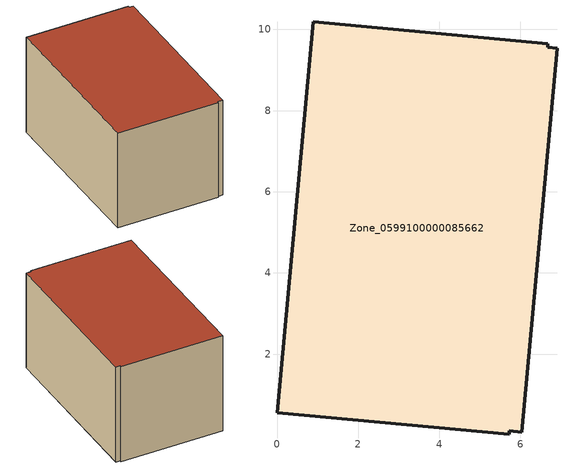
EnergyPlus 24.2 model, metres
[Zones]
Zone_0599100000085662
 floor ground (C_G): 6.9,9.54 6.03,0.08 5.73,0.11 5.72,0.03 0,0.56 0.89,10.19 6.68,9.65 6.67,9.56 z0
 wall outside (C_F): 0,0.56 5.72,0.03 5.73,0.11 6.03,0.08 6.9,9.54 6.67,9.56 6.68,9.65 0.89,10.19 0,0.56 z0:5.77
 roof outside (C_R): 6.03,0.08 6.9,9.54 6.67,9.56 6.68,9.65 0.89,10.19 0,0.56 5.72,0.03 5.73,0.11 z5.77
[BUILDING]
Pand.0599100000085662: North Axis=0; Terrain=City; Loads Convergence Tolerance Value=0.04; Temperature Convergence Tolerance Value=0.4; Solar Distribution=FullExterior; Maximum Number of Warmup Days=25; Minimum Number of Warmup Days=1
[Site:Location]
Rotterdam.The.Hague.AP_ZH_NLD Design_Conditions: Latitude=51.96; Longitude=4.45; Time Zone=1; Elevation=-4.5
[SITE:GROUNDTEMPERATURE:BUILDINGSURFACE]
18, 18, 18, 18, 18, 18, 18, 18, 18, 18, 18, 18
[MATERIAL] Thermal Absorptance=0.9; Solar Absorptance=0.7; Visible Absorptance=0.7
Name | Roughness | Thickness | Conductivity | Density | Specific Heat
G.TC.1946-1964 | MediumSmooth | 0.15 | 1 | 540 | 1210
F.TC.1946-1964 | Rough | 0.3 | 0.857143 | 1920 | 840
R.TC.1946-1964 | MediumRough | 0.2 | 0.235294 | 1500 | 1000
[CONSTRUCTION]
C_G: G.TC.1946-1964
C_F: F.TC.1946-1964
C_R: R.TC.1946-1964
[ZONE]
Zone_0599100000085662: Type=1; Multiplier=1; Ceiling Height=Autocalculate; Volume=Autocalculate; Floor Area=autocalculate; Part of Total Floor Area=Yes
[ZONEINFILTRATION:DESIGNFLOWRATE]
Infil_Zone_0599100000085662: Zone or ZoneList or Space or SpaceList=Zone_0599100000085662; Schedule=AlwaysOn; Design Flow Rate Calculation Method=Flow/Area; Flow Rate per Floor Area=0.003; Constant Term Coefficient=1; Temperature Term Coefficient=0; Velocity Term Coefficient=0; Velocity Squared Term Coefficient=0
[HVACTEMPLATE:ZONE:IDEALLOADSAIRSYSTEM]
Zone_0599100000085662: Maximum Heating Supply Air Temperature=50; Minimum Cooling Supply Air Temperature=13; Maximum Heating Supply Air Humidity Ratio=0.0156; Minimum Cooling Supply Air Humidity Ratio=0.0077; Heating Limit=NoLimit; Cooling Limit=NoLimit; Dehumidification Control Type=ConstantSensibleHeatRatio; Cooling Sensible Heat Ratio=0.7; Dehumidification Setpoint=60; Humidification Control Type=None; Humidification Setpoint=30; Outdoor Air Method=None; Outdoor Air Flow Rate per Person=0.00944; Outdoor Air Flow Rate per Zone Floor Area=0; Outdoor Air Flow Rate per Zone=0; Demand Controlled Ventilation Type=None; Outdoor Air Economizer Type=NoEconomizer; Heat Recovery Type=None; Sensible Heat Recovery Effectiveness=0.7; Latent Heat Recovery Effectiveness=0.65
[ZONECONTROL:THERMOSTAT]
ThermostatControl_Zone_0599100000085662: Zone or ZoneList=Zone_0599100000085662; Control Type Schedule=DualSetpointControlType; Control 1=Thermostat_Zone_0599100000085662; Temperature Difference Between Cutout And Setpoint=0
[THERMOSTATSETPOINT:DUALSETPOINT]
Thermostat_Zone_0599100000085662: Heating Setpoint Temperature Schedule=HeatingSetpoint_Zone_0599100000085662; Cooling Setpoint Temperature Schedule=CoolingSetpoint_Zone_0599100000085662
[SCHEDULE:COMPACT]
HeatingSetpoint_Zone_0599100000085662: Through: 12/31, For: AllDays, Until: 24:00, 21
CoolingSetpoint_Zone_0599100000085662: Through: 12/31, For: AllDays, Until: 24:00, 24
DualSetpointControlType: Through: 12/31, For: AllDays, Until: 24:00, 4
AlwaysOn: Through: 12/31, For: AllDays, Until: 24:00, 1
